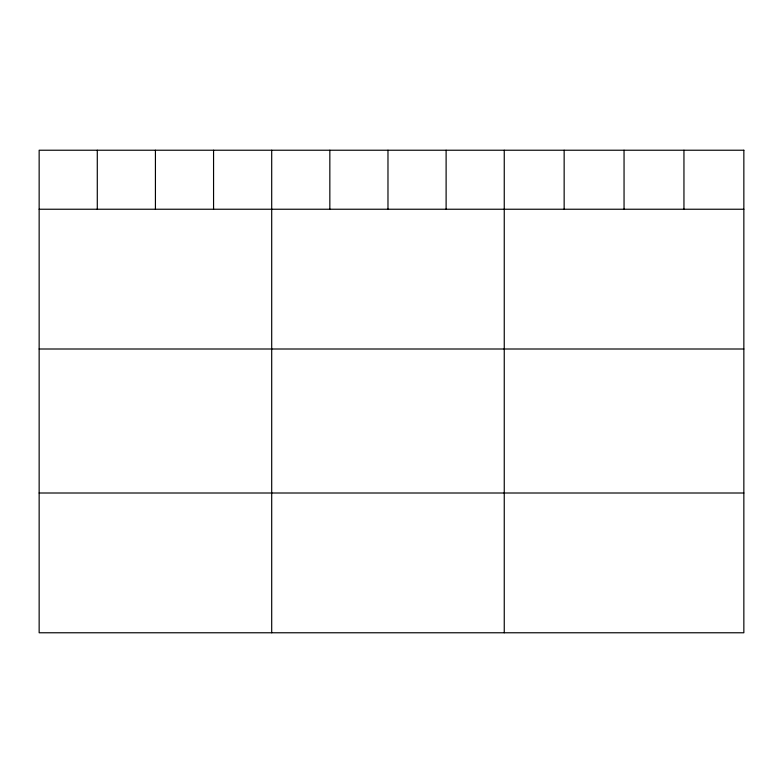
<?xml version="1.0" encoding="UTF-8"?>
<svg xmlns="http://www.w3.org/2000/svg" width="783" height="783" viewBox="0 0 783 783"><rect width="100%" height="100%" fill="white"/><g stroke="black" fill="none" stroke-linecap="round" stroke-linejoin="round"><path stroke-width="1.17" d="M39.15 209.237L743.85 209.237M39.15 349.003L743.85 349.003M39.15 493.006L743.85 493.006M683.95 150.228L683.95 209.237M624.051 150.228L624.051 209.237M564.151 150.228L564.151 209.237M504.252 150.228L504.252 632.772M446.114 150.228L446.114 209.237M387.976 150.228L387.976 209.237M329.839 150.228L329.839 209.237M271.701 150.228L271.701 632.772M213.563 150.228L213.563 209.237M155.425 150.228L155.425 209.237M97.288 150.228L97.288 209.237M743.85 150.228L39.15 150.228L39.15 632.772L743.85 632.772L743.85 150.228"/></g></svg>
